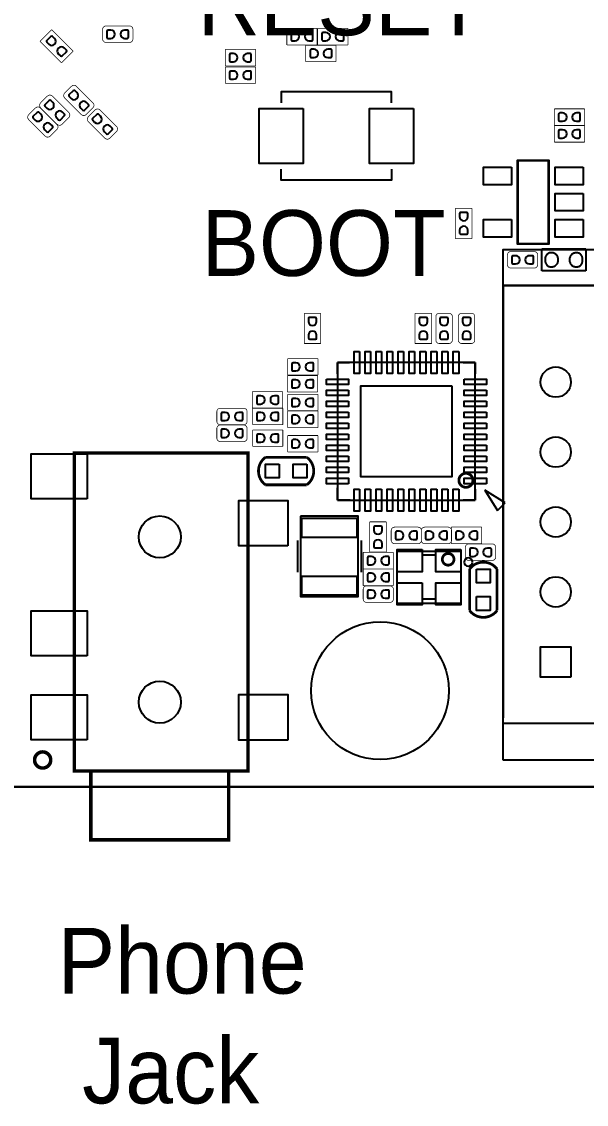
# Model space of a CAD drawing. Extents: x -19 to 125, y -16 to 75.
# Drawn here: x 55.85 to 76.33, y -15.73 to 23.58 of the extents above; entities that cross this region are included whole.
import ezdxf

# ---------------------------------------------------------------- set-up
doc = ezdxf.new("R2010")
doc.units = 0
for name, color, linetype in [('BG_LAYOUT-TOP', 52, 'CONTINUOUS'), ('BG_OUTLINE', 1, 'CONTINUOUS'), ('PG_ASSEMBLY_TOP', 111, 'CONTINUOUS'), ('PG_SILKSCREEN_TOP', 141, 'CONTINUOUS'), ('PIN_TOP', 80, 'CONTINUOUS')]:
    doc.layers.add(name, color=color, linetype=linetype)

msp = doc.modelspace()

# ---------------------------------------------------------------- linework, layer by layer
at = {"layer": 'BG_OUTLINE'}
msp.add_lwpolyline([(55.892979, 51.799693), (90.324483, 51.799693, -0.414215), (92.356483, 49.767693), (92.356483, -2.168296, -0.414215), (90.324483, -4.200296), (5.391302, -4.200296, -0.414215), (3.359302, -2.168296), (3.359302, 3.061513)], format="xyb", dxfattribs=at)
msp.add_lwpolyline([(55.892979, 51.799693), (5.391302, 51.799693, 0.414215), (3.359302, 49.767693), (3.359302, 10.492003, 0.414203), (4.121302, 9.730003), (4.627194, 9.730003), (4.627194, 3.823513), (4.121302, 3.823513, 0.414217), (3.359302, 3.061513), (3.359302, -2.168296, 0.414215), (5.391302, -4.200296), (90.324483, -4.200296, 0.414215), (92.356483, -2.168296), (92.356483, 49.767693, 0.414215), (90.324483, 51.799693)], format="xyb", close=True, dxfattribs=at)
at = {"layer": 'PG_ASSEMBLY_TOP'}
for points, const_width in [([(56.510098, 22.867315), (56.934379, 23.291597)], 0.0254), ([(56.934379, 23.291597), (57.712077, 22.5139)], 0.0254), ([(58.780197, 22.953802), (58.780197, 23.300004)], 0.0254), ([(58.907197, 23.427004), (59.753297, 23.427004)], 0.0254), ([(59.880297, 23.300004), (59.880297, 22.953802)], 0.0254), ([(65.46469, 22.737775), (65.46469, 23.337774)], 0.0254), ([(65.46469, 23.337774), (66.56451, 23.337774)], 0.0254), ([(66.56451, 23.337774), (66.56451, 22.737775)], 0.0254), ([(66.58229, 23.337799), (67.68211, 23.337799)], 0.0254), ([(66.58229, 22.737801), (66.58229, 23.337799)], 0.0254), ([(67.68211, 23.337799), (67.68211, 22.737801)], 0.0254), ([(57.287795, 22.089618), (56.510098, 22.867315)], 0.0254), ([(59.753297, 22.826802), (58.907197, 22.826802)], 0.0254), ([(57.712077, 22.5139), (57.287795, 22.089618)], 0.0254), ([(63.22949, 21.975801), (63.22949, 22.575799)], 0.0254), ([(63.22949, 22.575799), (64.32931, 22.575799)], 0.0254), ([(64.32931, 22.575799), (64.32931, 21.975801)], 0.0254), ([(66.56451, 22.737775), (65.46469, 22.737775)], 0.0254), ([(66.15049, 22.728199), (67.25031, 22.728199)], 0.0254), ([(66.15049, 22.128201), (66.15049, 22.728199)], 0.0254), ([(67.68211, 22.737801), (66.58229, 22.737801)], 0.0254), ([(67.25031, 22.728199), (67.25031, 22.128201)], 0.0254), ([(67.25031, 22.128201), (66.15049, 22.128201)], 0.0254), ([(64.32931, 21.975801), (63.22949, 21.975801)], 0.0254), ([(63.22949, 21.340801), (63.22949, 21.940799)], 0.0254), ([(63.22949, 21.940799), (64.32931, 21.940799)], 0.0254), ([(64.32931, 21.940799), (64.32931, 21.340801)], 0.0254), ([(57.407734, 20.989493), (57.652539, 21.234273)], 0.0254), ([(57.832142, 21.234273), (58.430439, 20.636001)], 0.0254), ([(64.32931, 21.340801), (63.22949, 21.340801)], 0.0254), ([(56.532653, 20.634096), (56.777458, 20.878902)], 0.0254), ([(56.957062, 20.878902), (57.555359, 20.28063)], 0.0254), ([(56.101615, 20.203033), (56.34642, 20.447838)], 0.0254), ([(56.526024, 20.447838), (57.124321, 19.849567)], 0.0254), ([(57.13095, 19.856221), (56.532653, 20.454493)], 0.0254), ([(58.006031, 20.211593), (57.407734, 20.809864)], 0.0254), ([(58.430439, 20.456398), (58.185634, 20.211593)], 0.0254), ([(57.555359, 20.101001), (57.310553, 19.856221)], 0.0254), ([(58.264273, 20.129348), (58.509078, 20.374153)], 0.0254), ([(58.688681, 20.374153), (59.286978, 19.775881)], 0.0254), ([(75.16749, 20.416799), (76.26731, 20.416799)], 0.0254), ([(75.16749, 19.816801), (75.16749, 20.416799)], 0.0254), ([(76.26731, 20.416799), (76.26731, 19.816801)], 0.0254), ([(56.699912, 19.425158), (56.101615, 20.02343)], 0.0254), ([(57.124321, 19.669938), (56.879515, 19.425158)], 0.0254), ([(58.86257, 19.351473), (58.264273, 19.949744)], 0.0254), ([(76.26731, 19.816801), (75.16749, 19.816801)], 0.0254), ([(75.16749, 19.807199), (76.26731, 19.807199)], 0.0254), ([(75.16749, 19.207201), (75.16749, 19.807199)], 0.0254), ([(76.26731, 19.807199), (76.26731, 19.207201)], 0.0254), ([(59.286978, 19.596252), (59.042173, 19.351473)], 0.0254), ([(76.26731, 19.207201), (75.16749, 19.207201)], 0.0254), ([(71.582001, 15.70609), (71.582001, 16.80591)], 0.0254), ([(71.582001, 16.80591), (72.181999, 16.80591)], 0.0254), ([(72.181999, 16.80591), (72.181999, 15.70609)], 0.0254), ([(72.181999, 15.70609), (71.582001, 15.70609)], 0.0254), ([(73.465563, 14.762099), (73.465563, 15.108301)], 0.0254), ([(73.592563, 15.235301), (74.438662, 15.235301)], 0.0254), ([(74.565662, 15.108301), (74.565662, 14.762099)], 0.0254), ([(74.438662, 14.635099), (73.592563, 14.635099)], 0.0254), ([(66.095601, 11.89609), (66.095601, 12.99591)], 0.0254), ([(66.095601, 12.99591), (66.695599, 12.99591)], 0.0254), ([(66.695599, 12.99591), (66.695599, 11.89609)], 0.0254), ([(70.116421, 11.89609), (70.116421, 12.99591)], 0.0254), ([(70.116421, 12.99591), (70.716419, 12.99591)], 0.0254), ([(70.716419, 12.99591), (70.716419, 11.89609)], 0.0254), ([(70.997699, 12.996037), (71.343901, 12.996037)], 0.0254), ([(71.810448, 12.996139), (72.15665, 12.996139)], 0.0254), ([(70.870699, 12.022938), (70.870699, 12.869037)], 0.0254), ([(71.470901, 12.869037), (71.470901, 12.022938)], 0.0254), ([(71.683448, 12.023039), (71.683448, 12.869139)], 0.0254), ([(72.28365, 12.869139), (72.28365, 12.023039)], 0.0254), ([(66.695599, 11.89609), (66.095601, 11.89609)], 0.0254), ([(70.716419, 11.89609), (70.116421, 11.89609)], 0.0254), ([(71.343901, 11.895938), (70.997699, 11.895938)], 0.0254), ([(72.15665, 11.896039), (71.810448, 11.896039)], 0.0254), ([(65.49009, 11.348999), (66.58991, 11.348999)], 0.0254), ([(65.49009, 10.749001), (65.49009, 11.348999)], 0.0254), ([(66.58991, 11.348999), (66.58991, 10.749001)], 0.0254), ([(65.486077, 10.131755), (65.486077, 10.731754)], 0.0254), ([(65.486077, 10.731754), (66.585897, 10.731754)], 0.0254), ([(66.58991, 10.749001), (65.49009, 10.749001)], 0.0254), ([(66.585897, 10.731754), (66.585897, 10.131755)], 0.0254), ([(64.216077, 10.147554), (65.315897, 10.147554)], 0.0254), ([(64.216077, 9.547555), (64.216077, 10.147554)], 0.0254), ([(65.315897, 10.147554), (65.315897, 9.547555)], 0.0254), ([(66.585897, 10.131755), (65.486077, 10.131755)], 0.0254), ([(65.49009, 9.453601), (65.49009, 10.053599)], 0.0254), ([(65.49009, 10.053599), (66.58991, 10.053599)], 0.0254), ([(66.58991, 10.053599), (66.58991, 9.453601)], 0.0254), ([(63.051563, 9.545701), (63.897662, 9.545701)], 0.0254), ([(65.315897, 9.547555), (64.216077, 9.547555)], 0.0254), ([(64.22009, 9.545599), (65.31991, 9.545599)], 0.0254), ([(64.22009, 8.945601), (64.22009, 9.545599)], 0.0254), ([(65.31991, 9.545599), (65.31991, 8.945601)], 0.0254), ([(66.58991, 9.453601), (65.49009, 9.453601)], 0.0254), ([(65.49009, 8.844001), (65.49009, 9.443999)], 0.0254), ([(65.49009, 9.443999), (66.58991, 9.443999)], 0.0254), ([(66.58991, 9.443999), (66.58991, 8.844001)], 0.0254), ([(62.924563, 9.072499), (62.924563, 9.418701)], 0.0254), ([(64.024662, 9.418701), (64.024662, 9.072499)], 0.0254), ([(62.924563, 8.462899), (62.924563, 8.809101)], 0.0254), ([(63.897662, 8.945499), (63.051563, 8.945499)], 0.0254), ([(63.051563, 8.936101), (63.897662, 8.936101)], 0.0254), ([(64.024662, 8.809101), (64.024662, 8.462899)], 0.0254), ([(65.31991, 8.945601), (64.22009, 8.945601)], 0.0254), ([(64.22009, 8.758199), (65.31991, 8.758199)], 0.0254), ([(64.22009, 8.158201), (64.22009, 8.758199)], 0.0254), ([(65.31991, 8.758199), (65.31991, 8.158201)], 0.0254), ([(66.58991, 8.844001), (65.49009, 8.844001)], 0.0254), ([(63.897662, 8.335899), (63.051563, 8.335899)], 0.0254), ([(65.49009, 7.955001), (65.49009, 8.554999)], 0.0254), ([(65.49009, 8.554999), (66.58991, 8.554999)], 0.0254), ([(66.58991, 8.554999), (66.58991, 7.955001)], 0.0254), ([(65.31991, 8.158201), (64.22009, 8.158201)], 0.0254), ([(66.58991, 7.955001), (65.49009, 7.955001)], 0.0254), ([(66.18859, 7.764297), (64.688415, 7.764297)], 0.100101), ([(64.688415, 6.764503), (66.18859, 6.764503)], 0.100101), ([(68.472329, 4.320261), (68.472329, 5.420081)], 0.0254), ([(68.472329, 5.420081), (69.072328, 5.420081)], 0.0254), ([(69.072328, 5.420081), (69.072328, 4.320261)], 0.0254), ([(69.249163, 4.754499), (69.249163, 5.100701)], 0.0254), ([(69.376163, 5.227701), (70.222262, 5.227701)], 0.0254), ([(70.341338, 4.754499), (70.341338, 5.100701)], 0.0254), ([(70.349262, 5.100701), (70.349262, 4.754499)], 0.0254), ([(70.468338, 5.227701), (71.314437, 5.227701)], 0.0254), ([(71.43369, 4.627601), (71.43369, 5.227599)], 0.0254), ([(71.43369, 5.227599), (72.53351, 5.227599)], 0.0254), ([(71.441437, 5.100701), (71.441437, 4.754499)], 0.0254), ([(72.53351, 5.227599), (72.53351, 4.627601)], 0.0254), ([(68.23329, 4.313199), (69.33311, 4.313199)], 0.0254), ([(68.23329, 3.713201), (68.23329, 4.313199)], 0.0254), ([(69.072328, 4.320261), (68.472329, 4.320261)], 0.0254), ([(69.33311, 4.313199), (69.33311, 3.713201)], 0.0254), ([(70.222262, 4.627499), (69.376163, 4.627499)], 0.0254), ([(71.314437, 4.627499), (70.468338, 4.627499)], 0.0254), ([(72.53351, 4.627601), (71.43369, 4.627601)], 0.0254), ([(71.941538, 4.144899), (71.941538, 4.491101)], 0.0254), ([(72.068538, 4.618101), (72.914637, 4.618101)], 0.0254), ([(73.041637, 4.491101), (73.041637, 4.144899)], 0.0254), ([(72.914637, 4.017899), (72.068538, 4.017899)], 0.0254), ([(69.33311, 3.713201), (68.23329, 3.713201)], 0.0254), ([(68.23329, 3.703599), (69.33311, 3.703599)], 0.0254), ([(68.23329, 3.103601), (68.23329, 3.703599)], 0.0254), ([(69.33311, 3.703599), (69.33311, 3.103601)], 0.0254), ([(72.093303, 3.70459), (72.093303, 2.204415)], 0.100101), ([(73.093097, 2.204415), (73.093097, 3.70459)], 0.100101), ([(68.233138, 2.620899), (68.233138, 2.967101)], 0.0254), ([(69.33311, 3.103601), (68.23329, 3.103601)], 0.0254), ([(68.360138, 3.094101), (69.206237, 3.094101)], 0.0254), ([(69.333237, 2.967101), (69.333237, 2.620899)], 0.0254), ([(69.206237, 2.493899), (68.360138, 2.493899)], 0.0254)]:
    msp.add_lwpolyline(points, dxfattribs=dict(at, const_width=const_width))
for points, const_width in [([(58.780197, 23.300004, -0.414175), (58.907197, 23.427004)], 0.0254), ([(59.753297, 23.427004, -0.414135), (59.880297, 23.300004)], 0.0254), ([(58.907197, 22.826802, -0.414253), (58.780197, 22.953802)], 0.0254), ([(59.880297, 22.953802, -0.414214), (59.753297, 22.826802)], 0.0254), ([(57.652539, 21.234273, -0.414232), (57.832142, 21.234273)], 0.0254), ([(56.777458, 20.878902, -0.414169), (56.957062, 20.878902)], 0.0254), ([(57.407734, 20.809864, -0.414173), (57.407734, 20.989493)], 0.0254), ([(56.34642, 20.447838, -0.414169), (56.526024, 20.447838)], 0.0254), ([(56.532653, 20.454493, -0.414228), (56.532653, 20.634096)], 0.0254), ([(58.430439, 20.636001, -0.414228), (58.430439, 20.456398)], 0.0254), ([(56.101615, 20.02343, -0.414228), (56.101615, 20.203033)], 0.0254), ([(57.555359, 20.28063, -0.414173), (57.555359, 20.101001)], 0.0254), ([(58.185634, 20.211593, -0.414169), (58.006031, 20.211593)], 0.0254), ([(58.264273, 19.949744, -0.414228), (58.264273, 20.129348)], 0.0254), ([(58.509078, 20.374153, -0.414169), (58.688681, 20.374153)], 0.0254), ([(57.124321, 19.849567, -0.414173), (57.124321, 19.669938)], 0.0254), ([(57.310553, 19.856221, -0.414232), (57.13095, 19.856221)], 0.0254), ([(59.286978, 19.775881, -0.414173), (59.286978, 19.596252)], 0.0254), ([(56.879515, 19.425158, -0.414232), (56.699912, 19.425158)], 0.0254), ([(59.042173, 19.351473, -0.414232), (58.86257, 19.351473)], 0.0254), ([(73.465563, 15.108301, -0.414214), (73.592563, 15.235301)], 0.0254), ([(74.438662, 15.235301, -0.414253), (74.565662, 15.108301)], 0.0254), ([(73.592563, 14.635099, -0.414135), (73.465563, 14.762099)], 0.0254), ([(74.565662, 14.762099, -0.414175), (74.438662, 14.635099)], 0.0254), ([(70.870699, 12.869037, -0.414135), (70.997699, 12.996037)], 0.0254), ([(71.343901, 12.996037, -0.414214), (71.470901, 12.869037)], 0.0254), ([(71.683448, 12.869139, -0.414135), (71.810448, 12.996139)], 0.0254), ([(72.15665, 12.996139, -0.414214), (72.28365, 12.869139)], 0.0254), ([(70.997699, 11.895938, -0.414175), (70.870699, 12.022938)], 0.0254), ([(71.470901, 12.022938, -0.414253), (71.343901, 11.895938)], 0.0254), ([(71.810448, 11.896039, -0.414175), (71.683448, 12.023039)], 0.0254), ([(72.28365, 12.023039, -0.414253), (72.15665, 11.896039)], 0.0254), ([(62.924563, 9.418701, -0.414214), (63.051563, 9.545701)], 0.0254), ([(63.897662, 9.545701, -0.414253), (64.024662, 9.418701)], 0.0254), ([(63.051563, 8.945499, -0.414135), (62.924563, 9.072499)], 0.0254), ([(64.024662, 9.072499, -0.414175), (63.897662, 8.945499)], 0.0254), ([(62.924563, 8.809101, -0.414214), (63.051563, 8.936101)], 0.0254), ([(63.897662, 8.936101, -0.414253), (64.024662, 8.809101)], 0.0254), ([(63.051563, 8.335899, -0.414135), (62.924563, 8.462899)], 0.0254), ([(64.024662, 8.462899, -0.414175), (63.897662, 8.335899)], 0.0254), ([(64.688415, 6.764503, -0.504948), (64.688415, 7.764297)], 0.100101), ([(66.18859, 6.764503, 0.503893), (66.18859, 7.764297)], 0.100101), ([(72.214892, 6.928307, 1), (71.706892, 6.928307, 1), (72.214892, 6.928307)], 0.1016), ([(69.249163, 5.100701, -0.414214), (69.376163, 5.227701)], 0.0254), ([(70.222262, 5.227701, -0.414253), (70.349262, 5.100701)], 0.0254), ([(70.341338, 5.100701, -0.414175), (70.468338, 5.227701)], 0.0254), ([(71.314437, 5.227701, -0.414135), (71.441437, 5.100701)], 0.0254), ([(69.376163, 4.627499, -0.414135), (69.249163, 4.754499)], 0.0254), ([(70.349262, 4.754499, -0.414175), (70.222262, 4.627499)], 0.0254), ([(70.468338, 4.627499, -0.414253), (70.341338, 4.754499)], 0.0254), ([(71.441437, 4.754499, -0.414214), (71.314437, 4.627499)], 0.0254), ([(71.941538, 4.491101, -0.414214), (72.068538, 4.618101)], 0.0254), ([(72.914637, 4.618101, -0.414253), (73.041637, 4.491101)], 0.0254), ([(71.529626, 4.059403, 1.000006), (71.105344, 4.059377, 0.999994), (71.529626, 4.059403)], 0.1), ([(72.068538, 4.017899, -0.414135), (71.941538, 4.144899)], 0.0254), ([(73.093097, 3.70459, 0.503893), (72.093303, 3.70459)], 0.100101), ([(73.041637, 4.144899, -0.414175), (72.914637, 4.017899)], 0.0254), ([(68.233138, 2.967101, -0.414175), (68.360138, 3.094101)], 0.0254), ([(69.206237, 3.094101, -0.414135), (69.333237, 2.967101)], 0.0254), ([(68.360138, 2.493899, -0.414253), (68.233138, 2.620899)], 0.0254), ([(69.333237, 2.620899, -0.414214), (69.206237, 2.493899)], 0.0254), ([(73.093097, 2.204415, -0.504948), (72.093303, 2.204415)], 0.100101)]:
    msp.add_lwpolyline(points, format="xyb", dxfattribs=dict(at, const_width=const_width))
for points in [[(74.911356, 15.50416), (73.831856, 15.50416), (73.831856, 18.55216), (74.974856, 18.55216), (74.974856, 15.50416), (74.911356, 15.50416)], [(74.7141, 14.535201), (74.7141, 15.335199)], [(74.7141, 15.335199), (76.3143, 15.335199)], [(76.3143, 15.335199), (76.3143, 14.535201)], [(76.3143, 14.535201), (74.7141, 14.535201)], [(73.31649, -1.690192), (73.31649, 13.794613), (73.316287, 14.001394), (94.901182, 13.99761), (94.901385, 13.794613), (94.901385, -1.690192), (94.900191, -1.906397), (73.3155, -1.898802), (73.31649, -1.690192)], [(72.301989, 11.206404), (67.301796, 11.206404)], [(67.301796, 11.206404), (67.301796, 6.206211)], [(72.301989, 6.206211), (72.301989, 11.206404)], [(67.301796, 6.206211), (72.301989, 6.206211)]]:
    msp.add_lwpolyline(points, dxfattribs=at)
for points in [[(73.31649, -3.231286), (73.31649, 15.310714), (94.90649, 15.310714), (94.90649, -3.231286)], [(65.9638, 5.6261), (65.9638, 2.7051), (68.0466, 2.7051), (68.0466, 5.6261)], [(71.77118, 4.359402), (71.77118, 2.45938), (69.471184, 2.45938), (69.471184, 4.359402)]]:
    msp.add_lwpolyline(points, close=True, dxfattribs=at)
at = {"layer": 'PG_SILKSCREEN_TOP'}
for points in [[(69.259196, 20.630896), (69.259196, 21.030895), (65.259204, 21.030895), (65.259204, 20.630896)], [(74.949456, 15.51686), (73.857256, 15.51686), (73.857256, 18.53946), (74.949456, 18.53946), (74.949456, 15.51686)], [(69.259196, 18.231104), (69.259196, 17.831105), (65.259204, 17.831105), (65.259204, 18.231104)], [(94.90649, -1.697406), (94.90649, 13.999794), (73.31649, 13.999794), (73.31649, 13.796594)], [(73.31649, 13.796594), (73.31649, -1.697406)], [(67.301796, 10.795), (67.301796, 11.206404)], [(67.301796, 11.206404), (67.7418, 11.206404)], [(71.8566, 11.206404), (72.301989, 11.206404)], [(72.301989, 11.206404), (72.301989, 10.795)], [(67.301796, 6.206211), (67.301796, 6.6548)], [(72.301989, 6.604), (72.301989, 6.206211)], [(72.642755, 6.576187), (73.107956, 5.828284)], [(73.390887, 6.111189), (72.642755, 6.576187)], [(67.7672, 6.206211), (67.301796, 6.206211)], [(72.301989, 6.206211), (71.8566, 6.206211)], [(73.107956, 5.828284), (73.390887, 6.111189)], [(65.85519, 4.737405), (65.85519, 3.596589)], [(68.15521, 4.737405), (68.15521, 3.596589)], [(70.821194, 4.209491), (70.421195, 4.209491)], [(70.821194, 2.609291), (70.421195, 2.609291)], [(73.95149, -1.900606), (73.95149, -1.900809), (73.31649, -1.900809), (73.31649, -1.697406)], [(94.90649, -1.697406), (94.90649, -1.900606), (73.95149, -1.900606)]]:
    msp.add_lwpolyline(points, dxfattribs=at)
at = {"layer": 'PG_SILKSCREEN_TOP', "const_width": 0.127}
msp.add_lwpolyline([(63.356388, -3.626917), (58.356602, -3.626917), (58.356602, -6.126912), (63.356388, -6.126912), (63.356388, -3.626917), (64.056489, -3.626917), (64.056489, 7.923098), (57.756501, 7.923098), (57.756501, -3.626917), (58.356602, -3.626917)], dxfattribs=at)
at = {"layer": 'PG_SILKSCREEN_TOP'}
msp.add_lwpolyline([(72.196477, 3.960063, 1), (71.894979, 3.960063, 1), (72.196477, 3.960063)], format="xyb", dxfattribs=at)
at = {"layer": 'PG_SILKSCREEN_TOP', "const_width": 0.127}
msp.add_lwpolyline([(56.899785, -3.226918, 0.999988), (56.313197, -3.226892, 1.000012), (56.899785, -3.226918)], format="xyb", dxfattribs=at)
at = {"layer": 'PIN_TOP'}
for points in [[(59.080095, 23.277093), (58.978495, 23.277093, 0.376179), (58.936001, 23.228605), (58.936001, 23.012705, 0.366154), (58.978495, 22.976916), (59.080095, 22.976916, 0.999013)], [(59.58012, 22.976916), (59.68172, 22.976916, 0.376179), (59.724214, 23.025405), (59.724214, 23.241305, 0.366154), (59.68172, 23.277093), (59.58012, 23.277093, 0.999013)], [(57.04045, 22.973513), (56.968593, 23.045344, 0.376249), (56.904255, 23.041102), (56.751601, 22.888448, 0.366136), (56.756351, 22.833101), (56.828182, 22.761245, 0.998987)], [(65.764588, 23.187863), (65.662988, 23.187863, 0.376179), (65.620494, 23.139375), (65.620494, 22.923475, 0.366154), (65.662988, 22.887686), (65.764588, 22.887686, 0.999013)], [(66.264612, 22.887686), (66.366212, 22.887686, 0.376179), (66.408706, 22.936175), (66.408706, 23.152075, 0.366154), (66.366212, 23.187863), (66.264612, 23.187863, 0.999013)], [(66.882188, 23.187889), (66.780588, 23.187889, 0.376179), (66.738094, 23.1394), (66.738094, 22.9235, 0.366154), (66.780588, 22.887711), (66.882188, 22.887711, 0.999013)], [(67.382212, 22.887711), (67.483812, 22.887711, 0.376179), (67.526306, 22.9362), (67.526306, 23.1521, 0.366154), (67.483812, 23.187889), (67.382212, 23.187889, 0.999013)], [(57.181725, 22.407702), (57.253581, 22.335871, 0.376249), (57.317919, 22.340113), (57.470573, 22.492767, 0.366136), (57.465824, 22.548113), (57.393992, 22.61997, 0.998987)], [(63.529388, 22.425889), (63.427788, 22.425889, 0.376179), (63.385294, 22.3774), (63.385294, 22.1615, 0.366154), (63.427788, 22.125711), (63.529388, 22.125711, 0.999013)], [(64.029412, 22.125711), (64.131012, 22.125711, 0.376179), (64.173506, 22.1742), (64.173506, 22.3901, 0.366154), (64.131012, 22.425889), (64.029412, 22.425889, 0.999013)], [(66.450388, 22.578289), (66.348788, 22.578289, 0.376179), (66.306294, 22.5298), (66.306294, 22.3139, 0.366154), (66.348788, 22.278111), (66.450388, 22.278111, 0.999013)], [(66.950412, 22.278111), (67.052012, 22.278111, 0.376179), (67.094506, 22.3266), (67.094506, 22.5425, 0.366154), (67.052012, 22.578289), (66.950412, 22.578289, 0.999013)], [(63.529388, 21.790889), (63.427788, 21.790889, 0.376179), (63.385294, 21.7424), (63.385294, 21.5265, 0.366154), (63.427788, 21.490711), (63.529388, 21.490711, 0.999013)], [(64.029412, 21.490711), (64.131012, 21.490711, 0.376179), (64.173506, 21.5392), (64.173506, 21.7551, 0.366154), (64.131012, 21.790889), (64.029412, 21.790889, 0.999013)], [(57.848475, 21.005673), (57.776618, 21.077504, 0.376249), (57.71228, 21.073262), (57.559626, 20.920608, 0.366136), (57.564376, 20.865262), (57.636207, 20.793405, 0.998987)], [(56.973343, 20.650632), (56.901486, 20.722463, 0.376249), (56.837148, 20.718221), (56.684494, 20.565567, 0.366136), (56.689244, 20.510221), (56.761075, 20.438364, 0.998987)], [(57.989749, 20.439863), (58.061606, 20.368031, 0.376249), (58.125944, 20.372273), (58.278598, 20.524927, 0.366136), (58.273848, 20.580274), (58.202017, 20.65213, 0.998987)], [(56.542305, 20.219568), (56.470448, 20.2914, 0.376249), (56.40611, 20.287158), (56.253456, 20.134504, 0.366136), (56.258206, 20.079157), (56.330037, 20.007301, 0.998987)], [(57.114618, 20.084821), (57.186474, 20.01299, 0.376249), (57.250813, 20.017232), (57.403467, 20.169886, 0.366136), (57.398717, 20.225233), (57.326886, 20.297089, 0.998987)], [(58.704963, 20.145883), (58.633106, 20.217714, 0.376249), (58.568768, 20.213472), (58.416114, 20.060818, 0.366136), (58.420864, 20.005472), (58.492695, 19.933615, 0.998987)], [(75.467388, 20.266889), (75.365788, 20.266889, 0.376179), (75.323294, 20.2184), (75.323294, 20.0025, 0.366154), (75.365788, 19.966711), (75.467388, 19.966711, 0.999013)], [(75.967412, 19.966711), (76.069012, 19.966711, 0.376179), (76.111506, 20.0152), (76.111506, 20.2311, 0.366154), (76.069012, 20.266889), (75.967412, 20.266889, 0.999013)], [(56.68358, 19.653758), (56.755436, 19.581927, 0.376249), (56.819775, 19.586169), (56.972429, 19.738823, 0.366136), (56.967679, 19.794169), (56.895848, 19.866026, 0.998987)], [(58.846237, 19.580073), (58.918094, 19.508241, 0.376249), (58.982432, 19.512483), (59.135086, 19.665137, 0.366136), (59.130336, 19.720484), (59.058505, 19.79234, 0.998987)], [(75.467388, 19.657289), (75.365788, 19.657289, 0.376179), (75.323294, 19.6088), (75.323294, 19.3929, 0.366154), (75.365788, 19.357111), (75.467388, 19.357111, 0.999013)], [(75.967412, 19.357111), (76.069012, 19.357111, 0.376179), (76.111506, 19.4056), (76.111506, 19.6215, 0.366154), (76.069012, 19.657289), (75.967412, 19.657289, 0.999013)], [(72.032089, 16.506012), (72.032089, 16.607612, 0.376179), (71.9836, 16.650106), (71.7677, 16.650106, 0.366154), (71.731911, 16.607612), (71.731911, 16.506012, 0.999013)], [(71.731911, 16.005988), (71.731911, 15.904388, 0.376179), (71.7804, 15.861894), (71.9963, 15.861894, 0.366154), (72.032089, 15.904388), (72.032089, 16.005988, 0.999013)], [(73.76574, 15.085187), (73.66414, 15.085187, 0.376179), (73.621646, 15.036698), (73.621646, 14.820798, 0.366154), (73.66414, 14.78501), (73.76574, 14.78501, 0.999013)], [(74.265765, 14.78501), (74.367365, 14.78501, 0.376179), (74.409859, 14.833498), (74.409859, 15.049398, 0.366154), (74.367365, 15.085187), (74.265765, 15.085187, 0.999013)], [(66.545689, 12.696012), (66.545689, 12.797612, 0.376179), (66.4972, 12.840106), (66.2813, 12.840106, 0.366154), (66.245511, 12.797612), (66.245511, 12.696012, 0.999013)], [(70.566509, 12.696012), (70.566509, 12.797612, 0.376179), (70.51802, 12.840106), (70.30212, 12.840106, 0.366154), (70.266331, 12.797612), (70.266331, 12.696012, 0.999013)], [(71.320787, 12.69586), (71.320787, 12.79746, 0.376179), (71.272298, 12.839954), (71.056398, 12.839954, 0.366154), (71.02061, 12.79746), (71.02061, 12.69586, 0.999013)], [(72.133536, 12.695961), (72.133536, 12.797561, 0.376179), (72.085048, 12.840056), (71.869148, 12.840056, 0.366154), (71.833359, 12.797561), (71.833359, 12.695961, 0.999013)], [(66.245511, 12.195988), (66.245511, 12.094388, 0.376179), (66.294, 12.051894), (66.5099, 12.051894, 0.366154), (66.545689, 12.094388), (66.545689, 12.195988, 0.999013)], [(70.266331, 12.195988), (70.266331, 12.094388, 0.376179), (70.31482, 12.051894), (70.53072, 12.051894, 0.366154), (70.566509, 12.094388), (70.566509, 12.195988, 0.999013)], [(71.02061, 12.195835), (71.02061, 12.094235, 0.376179), (71.069098, 12.051741), (71.284998, 12.051741, 0.366154), (71.320787, 12.094235), (71.320787, 12.195835, 0.999013)], [(71.833359, 12.195937), (71.833359, 12.094337, 0.376179), (71.881848, 12.051843), (72.097748, 12.051843, 0.366154), (72.133536, 12.094337), (72.133536, 12.195937, 0.999013)], [(65.789988, 11.199089), (65.688388, 11.199089, 0.376179), (65.645894, 11.1506), (65.645894, 10.9347, 0.366154), (65.688388, 10.898911), (65.789988, 10.898911, 0.999013)], [(66.290012, 10.898911), (66.391612, 10.898911, 0.376179), (66.434106, 10.9474), (66.434106, 11.1633, 0.366154), (66.391612, 11.199089), (66.290012, 11.199089, 0.999013)], [(65.785975, 10.581843), (65.684375, 10.581843, 0.376179), (65.64188, 10.533355), (65.64188, 10.317455, 0.366154), (65.684375, 10.281666), (65.785975, 10.281666, 0.999013)], [(66.285999, 10.281666), (66.387599, 10.281666, 0.376179), (66.430093, 10.330155), (66.430093, 10.546055, 0.366154), (66.387599, 10.581843), (66.285999, 10.581843, 0.999013)], [(64.515975, 9.997643), (64.414375, 9.997643, 0.376179), (64.37188, 9.949155), (64.37188, 9.733255, 0.366154), (64.414375, 9.697466), (64.515975, 9.697466, 0.999013)], [(65.015999, 9.697466), (65.117599, 9.697466, 0.376179), (65.160093, 9.745955), (65.160093, 9.961855, 0.366154), (65.117599, 9.997643), (65.015999, 9.997643, 0.999013)], [(65.789988, 9.903689), (65.688388, 9.903689, 0.376179), (65.645894, 9.8552), (65.645894, 9.6393, 0.366154), (65.688388, 9.603511), (65.789988, 9.603511, 0.999013)], [(66.290012, 9.603511), (66.391612, 9.603511, 0.376179), (66.434106, 9.652), (66.434106, 9.8679, 0.366154), (66.391612, 9.903689), (66.290012, 9.903689, 0.999013)], [(63.22474, 9.395587), (63.12314, 9.395587, 0.376179), (63.080646, 9.347098), (63.080646, 9.131198, 0.366154), (63.12314, 9.09541), (63.22474, 9.09541, 0.999013)], [(63.724765, 9.09541), (63.826365, 9.09541, 0.376179), (63.868859, 9.143898), (63.868859, 9.359798, 0.366154), (63.826365, 9.395587), (63.724765, 9.395587, 0.999013)], [(64.519988, 9.395689), (64.418388, 9.395689, 0.376179), (64.375894, 9.3472), (64.375894, 9.1313, 0.366154), (64.418388, 9.095511), (64.519988, 9.095511, 0.999013)], [(65.020012, 9.095511), (65.121612, 9.095511, 0.376179), (65.164106, 9.144), (65.164106, 9.3599, 0.366154), (65.121612, 9.395689), (65.020012, 9.395689, 0.999013)], [(65.789988, 9.294089), (65.688388, 9.294089, 0.376179), (65.645894, 9.2456), (65.645894, 9.0297, 0.366154), (65.688388, 8.993911), (65.789988, 8.993911, 0.999013)], [(66.290012, 8.993911), (66.391612, 8.993911, 0.376179), (66.434106, 9.0424), (66.434106, 9.2583, 0.366154), (66.391612, 9.294089), (66.290012, 9.294089, 0.999013)], [(63.22474, 8.785987), (63.12314, 8.785987, 0.376179), (63.080646, 8.737498), (63.080646, 8.521598, 0.366154), (63.12314, 8.48581), (63.22474, 8.48581, 0.999013)], [(63.724765, 8.48581), (63.826365, 8.48581, 0.376179), (63.868859, 8.534298), (63.868859, 8.750198, 0.366154), (63.826365, 8.785987), (63.724765, 8.785987, 0.999013)], [(64.519988, 8.608289), (64.418388, 8.608289, 0.376179), (64.375894, 8.5598), (64.375894, 8.3439, 0.366154), (64.418388, 8.308111), (64.519988, 8.308111, 0.999013)], [(65.020012, 8.308111), (65.121612, 8.308111, 0.376179), (65.164106, 8.3566), (65.164106, 8.5725, 0.366154), (65.121612, 8.608289), (65.020012, 8.608289, 0.999013)], [(65.789988, 8.405089), (65.688388, 8.405089, 0.376179), (65.645894, 8.3566), (65.645894, 8.1407, 0.366154), (65.688388, 8.104911), (65.789988, 8.104911, 0.999013)], [(66.290012, 8.104911), (66.391612, 8.104911, 0.376179), (66.434106, 8.1534), (66.434106, 8.3693, 0.366154), (66.391612, 8.405089), (66.290012, 8.405089, 0.999013)], [(68.922417, 5.120183), (68.922417, 5.221783, 0.376179), (68.873929, 5.264277), (68.658029, 5.264277, 0.366154), (68.62224, 5.221783), (68.62224, 5.120183, 0.999013)], [(68.62224, 4.620158), (68.62224, 4.518558, 0.376179), (68.670729, 4.476064), (68.886629, 4.476064, 0.366154), (68.922417, 4.518558), (68.922417, 4.620158, 0.999013)], [(69.54934, 5.077587), (69.44774, 5.077587, 0.376179), (69.405246, 5.029098), (69.405246, 4.813198, 0.366154), (69.44774, 4.77741), (69.54934, 4.77741, 0.999013)], [(70.049365, 4.77741), (70.150965, 4.77741, 0.376179), (70.193459, 4.825898), (70.193459, 5.041798, 0.366154), (70.150965, 5.077587), (70.049365, 5.077587, 0.999013)], [(70.641235, 5.07779), (70.539635, 5.07779, 0.376179), (70.497141, 5.029302), (70.497141, 4.813402, 0.366154), (70.539635, 4.777613), (70.641235, 4.777613, 0.999013)], [(71.14126, 4.777613), (71.24286, 4.777613, 0.376179), (71.285354, 4.826102), (71.285354, 5.042002, 0.366154), (71.24286, 5.07779), (71.14126, 5.07779, 0.999013)], [(71.733588, 5.077689), (71.631988, 5.077689, 0.376179), (71.589494, 5.0292), (71.589494, 4.8133, 0.366154), (71.631988, 4.777511), (71.733588, 4.777511, 0.999013)], [(72.233612, 4.777511), (72.335212, 4.777511, 0.376179), (72.377706, 4.826), (72.377706, 5.0419, 0.366154), (72.335212, 5.077689), (72.233612, 5.077689, 0.999013)], [(72.241715, 4.467987), (72.140115, 4.467987, 0.376179), (72.097621, 4.419498), (72.097621, 4.203598, 0.366154), (72.140115, 4.16781), (72.241715, 4.16781, 0.999013)], [(72.741739, 4.16781), (72.843339, 4.16781, 0.376179), (72.885833, 4.216298), (72.885833, 4.432198, 0.366154), (72.843339, 4.467987), (72.741739, 4.467987, 0.999013)], [(68.533188, 4.163289), (68.431588, 4.163289, 0.376179), (68.389094, 4.1148), (68.389094, 3.8989, 0.366154), (68.431588, 3.863111), (68.533188, 3.863111, 0.999013)], [(69.033212, 3.863111), (69.134812, 3.863111, 0.376179), (69.177306, 3.9116), (69.177306, 4.1275, 0.366154), (69.134812, 4.163289), (69.033212, 4.163289, 0.999013)], [(68.533188, 3.553689), (68.431588, 3.553689, 0.376179), (68.389094, 3.5052), (68.389094, 3.2893, 0.366154), (68.431588, 3.253511), (68.533188, 3.253511, 0.999013)], [(69.033212, 3.253511), (69.134812, 3.253511, 0.376179), (69.177306, 3.302), (69.177306, 3.5179, 0.366154), (69.134812, 3.553689), (69.033212, 3.553689, 0.999013)], [(68.533035, 2.94419), (68.431435, 2.94419, 0.376179), (68.388941, 2.895702), (68.388941, 2.679802, 0.366154), (68.431435, 2.644013), (68.533035, 2.644013, 0.999013)], [(69.03306, 2.644013), (69.13466, 2.644013, 0.376179), (69.177154, 2.692502), (69.177154, 2.908402, 0.366154), (69.13466, 2.94419), (69.03306, 2.94419, 0.999013)]]:
    msp.add_lwpolyline(points, format="xyb", close=True, dxfattribs=at)
for points in [[(66.059152, 20.430998), (66.059152, 18.431002), (64.459256, 18.431002), (64.459256, 20.430998)], [(70.059144, 20.430998), (70.059144, 18.431002), (68.459248, 18.431002), (68.459248, 20.430998)], [(73.611359, 18.295671), (73.611359, 17.660671), (72.595359, 17.660671), (72.595359, 18.295671)], [(76.211354, 18.295671), (76.211354, 17.660671), (75.195354, 17.660671), (75.195354, 18.295671)], [(76.211354, 17.34566), (76.211354, 16.71066), (75.195354, 16.71066), (75.195354, 17.34566)], [(73.611359, 16.395649), (73.611359, 15.760649), (72.595359, 15.760649), (72.595359, 16.395649)], [(76.211354, 16.395649), (76.211354, 15.760649), (75.195354, 15.760649), (75.195354, 16.395649)], [(75.031651, 14.681505), (75.055755, 14.680209), (75.079657, 14.681505), (75.103457, 14.684502), (75.127155, 14.689811), (75.149939, 14.697507), (75.172062, 14.706905), (75.193144, 14.718309), (75.213261, 14.731492), (75.232057, 14.746707), (75.249557, 14.763191), (75.265255, 14.781505), (75.27925, 14.801088), (75.290655, 14.823897), (75.299849, 14.847799), (75.306657, 14.872487), (75.311559, 14.897608), (75.313743, 14.923008), (75.313743, 14.948408), (75.311559, 14.973808), (75.306657, 14.999005), (75.299849, 15.023592), (75.290655, 15.047493), (75.27925, 15.070303), (75.265763, 15.090089), (75.250548, 15.108707), (75.233555, 15.1257), (75.214759, 15.140889), (75.194947, 15.154402), (75.173561, 15.165807), (75.151463, 15.175205), (75.128653, 15.182291), (75.105057, 15.187193), (75.081155, 15.189708), (75.057051, 15.189987), (75.035156, 15.190191), (75.013541, 15.187905), (74.992255, 15.183612), (74.971656, 15.177008), (74.951539, 15.168093), (74.932743, 15.157399), (74.915243, 15.144699), (74.899037, 15.130297), (74.884255, 15.113991), (74.871555, 15.09649), (74.860658, 15.077694), (74.851743, 15.057907), (74.844961, 15.037105), (74.840541, 15.015693), (74.838357, 14.994103), (74.838357, 14.877491), (74.840338, 14.856206), (74.844961, 14.835099), (74.851539, 14.814601), (74.86015, 14.794992), (74.870843, 14.776196), (74.883239, 14.758695), (74.897463, 14.742693), (74.913439, 14.72819), (74.930762, 14.71549), (74.949355, 14.704593), (74.968862, 14.695399), (74.989157, 14.688591), (75.010239, 14.683994)], [(75.996749, 15.188895), (75.972645, 15.190191), (75.948743, 15.188895), (75.924943, 15.185898), (75.901245, 15.180589), (75.878461, 15.172893), (75.856338, 15.163495), (75.835256, 15.152091), (75.815139, 15.138908), (75.796343, 15.123693), (75.778843, 15.107209), (75.763145, 15.088895), (75.74915, 15.069312), (75.737745, 15.046503), (75.728551, 15.022601), (75.721743, 14.997913), (75.716841, 14.972792), (75.714657, 14.947392), (75.714657, 14.921992), (75.716841, 14.896592), (75.721743, 14.871395), (75.728551, 14.846808), (75.737745, 14.822907), (75.74915, 14.800097), (75.762637, 14.780311), (75.777852, 14.761693), (75.794845, 14.7447), (75.813641, 14.729511), (75.833453, 14.715998), (75.854839, 14.704593), (75.876937, 14.695195), (75.899747, 14.688109), (75.923343, 14.683207), (75.947245, 14.680692), (75.971349, 14.680413), (75.993244, 14.680209), (76.014859, 14.682495), (76.036145, 14.686788), (76.056744, 14.693392), (76.076861, 14.702307), (76.095657, 14.713001), (76.113157, 14.725701), (76.129363, 14.740103), (76.144145, 14.756409), (76.156845, 14.77391), (76.167742, 14.792706), (76.176657, 14.812493), (76.183439, 14.833295), (76.187859, 14.854707), (76.190043, 14.876297), (76.190043, 14.992909), (76.188062, 15.014194), (76.183439, 15.035301), (76.176861, 15.055799), (76.16825, 15.075408), (76.157557, 15.094204), (76.145161, 15.111705), (76.130937, 15.127707), (76.114961, 15.14221), (76.097638, 15.15491), (76.079045, 15.165807), (76.059538, 15.175001), (76.039243, 15.181809), (76.018161, 15.186406)], [(68.101743, 11.606454), (68.101743, 10.806354), (67.901845, 10.806354), (67.901845, 11.606454)], [(68.501844, 11.606454), (68.501844, 10.806354), (68.301946, 10.806354), (68.301946, 11.606454)], [(68.901843, 11.606454), (68.901843, 10.806354), (68.701945, 10.806354), (68.701945, 11.606454)], [(69.301944, 11.606454), (69.301944, 10.806354), (69.102046, 10.806354), (69.102046, 11.606454)], [(69.701943, 11.606454), (69.701943, 10.806354), (69.502045, 10.806354), (69.502045, 11.606454)], [(70.101739, 11.606454), (70.101739, 10.806354), (69.901841, 10.806354), (69.901841, 11.606454)], [(70.501739, 11.606454), (70.501739, 10.806354), (70.301841, 10.806354), (70.301841, 11.606454)], [(70.901839, 11.606454), (70.901839, 10.806354), (70.701941, 10.806354), (70.701941, 11.606454)], [(71.301839, 11.606454), (71.301839, 10.806354), (71.101941, 10.806354), (71.101941, 11.606454)], [(71.701939, 11.606454), (71.701939, 10.806354), (71.502041, 10.806354), (71.502041, 11.606454)], [(66.901746, 10.606354), (67.701846, 10.606354), (67.701846, 10.406456), (66.901746, 10.406456)], [(71.451889, 10.356304), (71.451889, 7.05631), (68.151896, 7.05631), (68.151896, 10.356304)], [(71.901939, 10.606354), (72.702039, 10.606354), (72.702039, 10.406456), (71.901939, 10.406456)], [(67.701846, 10.206253), (67.701846, 10.006355), (66.901746, 10.006355), (66.901746, 10.206253)], [(72.702039, 10.206253), (72.702039, 10.006355), (71.901939, 10.006355), (71.901939, 10.206253)], [(67.701846, 9.806254), (67.701846, 9.606356), (66.901746, 9.606356), (66.901746, 9.806254)], [(72.702039, 9.806254), (72.702039, 9.606356), (71.901939, 9.606356), (71.901939, 9.806254)], [(67.701846, 9.406153), (67.701846, 9.206255), (66.901746, 9.206255), (66.901746, 9.406153)], [(72.702039, 9.406153), (72.702039, 9.206255), (71.901939, 9.206255), (71.901939, 9.406153)], [(67.701846, 9.006154), (67.701846, 8.806256), (66.901746, 8.806256), (66.901746, 9.006154)], [(72.702039, 9.006154), (72.702039, 8.806256), (71.901939, 8.806256), (71.901939, 9.006154)], [(67.701846, 8.606358), (67.701846, 8.40646), (66.901746, 8.40646), (66.901746, 8.606358)], [(72.702039, 8.606358), (72.702039, 8.40646), (71.901939, 8.40646), (71.901939, 8.606358)], [(58.22249, 6.260287), (56.19049, 6.260287), (56.19049, 7.885887), (58.22249, 7.885887)], [(67.701846, 8.206359), (67.701846, 8.006461), (66.901746, 8.006461), (66.901746, 8.206359)], [(72.702039, 8.206359), (72.702039, 8.006461), (71.901939, 8.006461), (71.901939, 8.206359)], [(65.188554, 7.514349), (65.188554, 7.014451), (64.688657, 7.014451), (64.688657, 7.514349)], [(66.188349, 7.514349), (66.188349, 7.014451), (65.688451, 7.014451), (65.688451, 7.514349)], [(67.701846, 7.806258), (67.701846, 7.60636), (66.901746, 7.60636), (66.901746, 7.806258)], [(72.702039, 7.806258), (72.702039, 7.60636), (71.901939, 7.60636), (71.901939, 7.806258)], [(67.701846, 7.406259), (67.701846, 7.206361), (66.901746, 7.206361), (66.901746, 7.406259)], [(72.702039, 7.406259), (72.702039, 7.206361), (71.901939, 7.206361), (71.901939, 7.406259)], [(67.701846, 6.80626), (66.901746, 6.80626), (66.901746, 7.006158), (67.701846, 7.006158)], [(72.702039, 6.80626), (71.901939, 6.80626), (71.901939, 7.006158), (72.702039, 7.006158)], [(68.101743, 6.606261), (68.101743, 5.806161), (67.901845, 5.806161), (67.901845, 6.606261)], [(68.501844, 6.606261), (68.501844, 5.806161), (68.301946, 5.806161), (68.301946, 6.606261)], [(68.901843, 6.606261), (68.901843, 5.806161), (68.701945, 5.806161), (68.701945, 6.606261)], [(69.301944, 6.606261), (69.301944, 5.806161), (69.102046, 5.806161), (69.102046, 6.606261)], [(69.701943, 6.606261), (69.701943, 5.806161), (69.502045, 5.806161), (69.502045, 6.606261)], [(70.101739, 6.606261), (70.101739, 5.806161), (69.901841, 5.806161), (69.901841, 6.606261)], [(70.501739, 6.606261), (70.501739, 5.806161), (70.301841, 5.806161), (70.301841, 6.606261)], [(70.901839, 6.606261), (70.901839, 5.806161), (70.701941, 5.806161), (70.701941, 6.606261)], [(71.301839, 6.606261), (71.301839, 5.806161), (71.101941, 5.806161), (71.101941, 6.606261)], [(71.701939, 6.606261), (71.701939, 5.806161), (71.502041, 5.806161), (71.502041, 6.606261)], [(65.4955, 4.547591), (63.7175, 4.547591), (63.7175, 6.198591), (65.4955, 6.198591)], [(66.005697, 5.553405), (68.004703, 5.553405), (68.004703, 4.852416), (66.005697, 4.852416)], [(70.371297, 4.4101), (70.371297, 3.610102), (69.471299, 3.610102), (69.471299, 4.4101)], [(71.771091, 4.4101), (71.771091, 3.610102), (70.871093, 3.610102), (70.871093, 4.4101)], [(72.343251, 3.704349), (72.843149, 3.704349), (72.843149, 3.204451), (72.343251, 3.204451)], [(66.005697, 3.453384), (68.004703, 3.453384), (68.004703, 2.752395), (66.005697, 2.752395)], [(70.371297, 3.20868), (70.371297, 2.408682), (69.471299, 2.408682), (69.471299, 3.20868)], [(71.771091, 3.20868), (71.771091, 2.408682), (70.871093, 2.408682), (70.871093, 3.20868)], [(72.343251, 2.704554), (72.843149, 2.704554), (72.843149, 2.204657), (72.343251, 2.204657)], [(58.22249, 0.560299), (56.19049, 0.560299), (56.19049, 2.185899), (58.22249, 2.185899)], [(75.77154, -0.215354), (74.671441, -0.215354), (74.671441, 0.884746), (75.77154, 0.884746)], [(58.22249, -2.489708), (56.19049, -2.489708), (56.19049, -0.864108), (58.22249, -0.864108)], [(65.4955, -2.502408), (63.7175, -2.502408), (63.7175, -0.851408), (65.4955, -0.851408)]]:
    msp.add_lwpolyline(points, close=True, dxfattribs=at)
for centre, radius in [((75.22149, 10.494696), 0.55005), ((75.22149, 7.954696), 0.55005), ((75.22149, 5.414696), 0.55005), ((60.856495, 4.873092), 0.762), ((75.22149, 2.874696), 0.55005), ((68.846497, -0.710286), 2.499347), ((60.856495, -1.126896), 0.762)]:
    msp.add_circle(centre, radius, dxfattribs=at)

# ---------------------------------------------------------------- texts
at = {"layer": 'BG_LAYOUT-TOP', "width": 0.978723}
for s, p in [('RESET', (62.23, 23.0886)), ('BOOT', (62.3697, 14.351)), ('Phone', (57.15, -11.7094)), ('Jack', (58.039, -15.6972))]:
    msp.add_text(s, height=2.3876, dxfattribs=at).set_placement(p)

doc.saveas('drawing.dxf')
